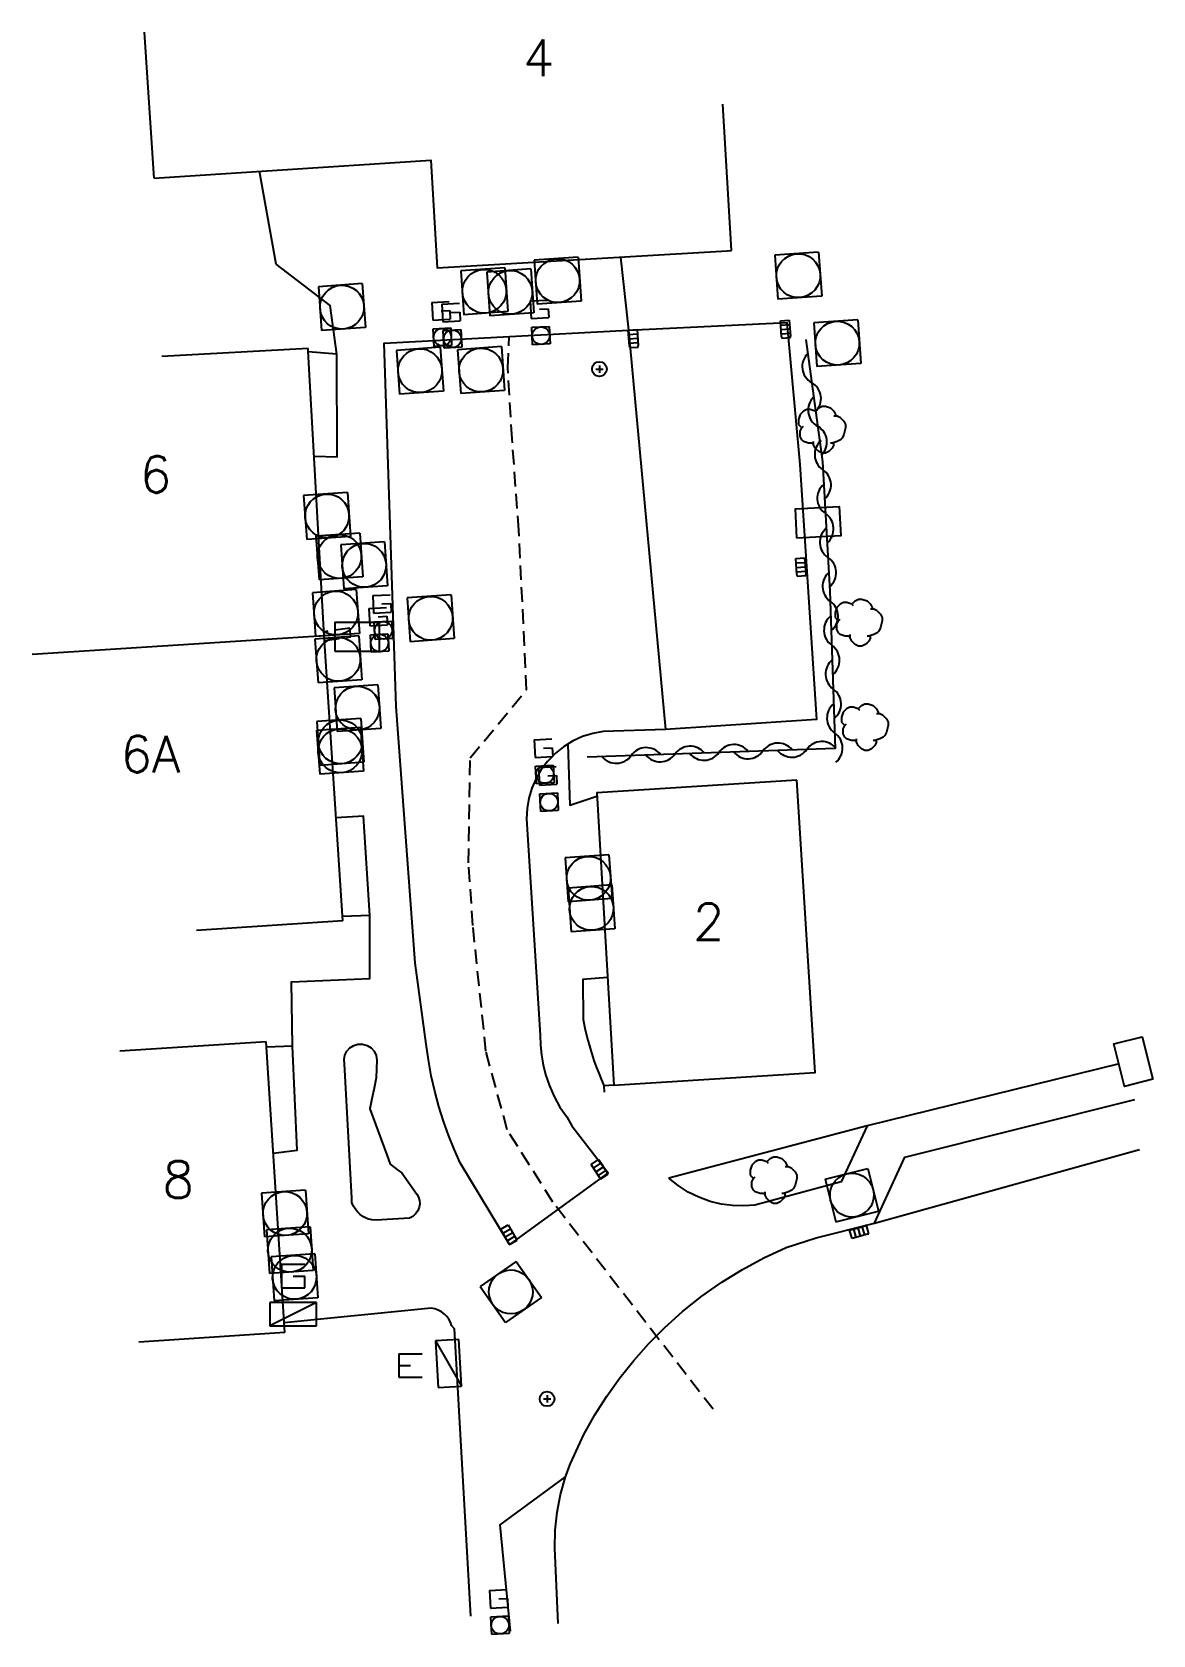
# Model space of a CAD drawing. Header units: millimetres. Extents: x 79013 to 79999, y 144303 to 145000.
# Drawn here: x 79352.3 to 79390.5, y 144303.2 to 144358 of the extents above; entities that cross this region are included whole.
import ezdxf
from ezdxf.enums import TextEntityAlignment as Align

# ---------------------------------------------------------------- set-up
doc = ezdxf.new("R2010")
doc.units = ezdxf.units.MM
doc.linetypes.add('DASHED', pattern=[0.75, 0.5, -0.25])
doc.layers.get('0').update_dxf_attribs({"linetype": 'CONTINUOUS'})
for name, color, linetype in [('W0001', 6, 'DASHED'), ('W0006', 2, 'CONTINUOUS'), ('W0008', 7, 'CONTINUOUS'), ('W0014', 7, 'CONTINUOUS'), ('W0101', 7, 'CONTINUOUS'), ('W0112', 1, 'DASHED'), ('W0300', 7, 'CONTINUOUS'), ('W0310', 3, 'CONTINUOUS'), ('W0400', 7, 'CONTINUOUS'), ('W0412', 7, 'CONTINUOUS'), ('W0420', 7, 'CONTINUOUS'), ('W0430', 7, 'CONTINUOUS'), ('W0432', 7, 'CONTINUOUS'), ('W0856', 7, 'CONTINUOUS'), ('W0991', 7, 'CONTINUOUS'), ('W1102', 7, 'CONTINUOUS'), ('W1471', 7, 'CONTINUOUS')]:
    doc.layers.add(name, color=color, linetype=linetype)
doc.styles.get("Standard").update_dxf_attribs({"font": 'romans.shx', "width": 0.85})

# ---------------------------------------------------------------- blocks, each defined once
blk = doc.blocks.new('T856')
for p, q in [((-0.125, 0), (0.125, 0)), ((0, 0.125), (0, -0.125))]:
    blk.add_line(p, q)
blk.add_ellipse((0, 0), major_axis=(-0.177, 0.177), ratio=1, start_param=3.926991, end_param=10.210176)
blk = doc.blocks.new('T412')
for p, q in [((-0.3, 1.2), (0.3, 1.2)), ((-0.3, 1.2), (-0.3, 0.6)), ((-0.3, 0.6), (0.3, 0.6)), ((0, 0.9), (0.3, 0.9)), ((0.3, 0.9), (0.3, 0.6)), ((-0.3, 0.3), (0.3, 0.3)), ((-0.3, -0.3), (-0.3, 0.3)), ((0.3, 0.3), (0.3, -0.3)), ((0.3, -0.3), (-0.3, -0.3))]:
    blk.add_line(p, q)
blk.add_ellipse((0, 0), major_axis=(0.212, 0.212), ratio=1, start_param=5.497787, end_param=11.780972)
blk = doc.blocks.new('*U12')
at = {"flags": 128}
for points in [[(-0.376, 2.122), (-0.422, 1.324)], [(0.422, 2.076), (-0.376, 2.122)], [(0.023, 2.099), (0, 1.7)], [(0.422, 2.076), (0.376, 1.278)], [(0.8, 0.8), (-0.8, 0.8)], [(-0.8, 0.8), (-0.8, 0)], [(0.8, 0.8), (-0.8, 0)], [(0.8, 0), (0.8, 0.8)], [(-0.8, 0), (0.8, 0)]]:
    blk.add_lwpolyline(points, dxfattribs=at)
blk = doc.blocks.new('T420')
for p, q in [((0.75, 0.75), (-0.75, 0.75)), ((-0.75, 0.75), (-0.75, -0.75)), ((0.75, 0.75), (0.75, -0.75)), ((0.75, -0.75), (-0.75, -0.75))]:
    blk.add_line(p, q)
blk.add_ellipse((0, 0), major_axis=(-0.53, 0.53), ratio=1, start_param=3.926991, end_param=10.210176)
blk = doc.blocks.new('T400')
for p, q in [((-0.15, 0.3), (0.15, 0.3)), ((-0.15, -0.25), (-0.15, 0.3)), ((-0.15, 0.15), (0.15, 0.15)), ((-0.15, 0), (0.15, 0)), ((0.15, 0.3), (0.15, -0.25)), ((-0.15, -0.15), (0.15, -0.15)), ((-0.15, -0.25), (-0.15, -0.3)), ((-0.15, -0.3), (0.15, -0.3)), ((0.15, -0.3), (0.15, -0.25))]:
    blk.add_line(p, q)
blk = doc.blocks.new('T1471')
at = {"color": 0, "linetype": 'Continuous', "flags": 128}
blk.add_lwpolyline([(-0.75, -0.5), (-0.75, 0.5), (0.75, 0.5), (0.75, -0.5), (-0.75, -0.5)], dxfattribs=at)
blk = doc.blocks.new('T300')
for p, q in [((-0.686, 0.629), (-0.8, 0.514)), ((-0.571, 0.686), (-0.686, 0.629)), ((-0.457, 0.686), (-0.571, 0.686)), ((-0.286, 0.629), (-0.457, 0.686)), ((-0.286, 0.629), (-0.171, 0.743)), ((-0.229, 0.571), (-0.286, 0.629)), ((-0.171, 0.743), (-0.057, 0.8)), ((-0.057, 0.8), (0.057, 0.8)), ((0.057, 0.8), (0.229, 0.743)), ((0.229, 0.743), (0.343, 0.629)), ((0.343, 0.629), (0.4, 0.514)), ((-0.8, 0.514), (-0.857, 0.343)), ((-0.857, 0.343), (-0.857, 0.171)), ((-0.857, 0.171), (-0.743, 0.057)), ((-0.8, -0.057), (-0.743, 0.057)), ((-0.743, 0.057), (-0.686, 0.114)), ((0.457, 0.457), (0.343, 0.457)), ((0.4, 0.514), (0.4, 0.457)), ((0.571, 0.4), (0.457, 0.457)), ((0.571, 0.4), (0.686, 0.286)), ((0.686, 0.286), (0.743, 0.171)), ((0.743, 0.057), (0.686, -0.171)), ((0.743, 0.171), (0.743, 0.057)), ((-0.8, -0.171), (-0.8, -0.057)), ((-0.8, -0.229), (-0.8, -0.171)), ((-0.743, -0.343), (-0.8, -0.229)), ((-0.686, -0.4), (-0.743, -0.343)), ((-0.514, -0.457), (-0.686, -0.4)), ((-0.4, -0.457), (-0.514, -0.457)), ((-0.4, -0.457), (-0.343, -0.457)), ((-0.343, -0.457), (-0.343, -0.4)), ((-0.343, -0.514), (-0.343, -0.457)), ((-0.286, -0.629), (-0.343, -0.514)), ((0.286, -0.457), (0.229, -0.457)), ((0.457, -0.4), (0.286, -0.457)), ((0.343, -0.514), (0.286, -0.629)), ((0.343, -0.514), (0.343, -0.457)), ((0.571, -0.343), (0.457, -0.4)), ((0.629, -0.286), (0.571, -0.343)), ((0.686, -0.171), (0.629, -0.286)), ((-0.171, -0.743), (-0.286, -0.629)), ((-0.057, -0.8), (-0.171, -0.743)), ((0.057, -0.8), (-0.057, -0.8)), ((0.171, -0.743), (0.057, -0.8)), ((0.229, -0.686), (0.171, -0.743)), ((0.286, -0.629), (0.229, -0.686))]:
    blk.add_line(p, q)
blk = doc.blocks.new('t432')
at = {"flags": 128}
for points in [[(-0.4, 2.1), (-0.4, 1.3)], [(-0.395, 2.1), (0.405, 2.1)], [(0, 1.7), (0.4, 1.7)], [(0.4, 1.3), (0.4, 1.7)], [(-0.4, 1.3), (0.4, 1.3)], [(0.8, 0.8), (-0.8, 0.8)], [(-0.8, 0.8), (-0.8, 0)], [(0.8, 0.8), (-0.8, 0)], [(0.8, 0), (0.8, 0.8)], [(-0.8, 0), (0.8, 0)]]:
    blk.add_lwpolyline(points, dxfattribs=at)
blk = doc.blocks.new('t310o')
at = {"color": 0, "linetype": 'Continuous'}
for centre, start, end in [((-0.5, 0.375), 216.8699, 323.1304), ((0.5, -0.375), 36.8699, 143.1303)]:
    blk.add_arc(centre, 0.625, start, end, dxfattribs=at)

msp = doc.modelspace()

# ---------------------------------------------------------------- linework, layer by layer
at = {"layer": 'W0001'}
msp.add_lwpolyline([(79375.514, 144310.929), (79370.043, 144317.999), (79368.487, 144320.474), (79367.76, 144323.153), (79367.314, 144327.447), (79367.166, 144329.583), (79367.223, 144333.17), (79369.149, 144335.501), (79368.882, 144340.943), (79368.655, 144344.062), (79368.503, 144346.488), (79368.552, 144347.559)], dxfattribs=at)
at = {"layer": 'W0006'}
for points in [[(79372.632, 144347.777), (79378.039, 144348.045), (79378.484, 144343.195), (79379.053, 144334.481), (79373.888, 144334.142)], [(79381.03, 144317.28), (79382.061, 144319.534), (79389.917, 144321.506)], [(79368.593, 144303.348), (79368.243, 144306.985), (79370.481, 144308.616)]]:
    msp.add_lwpolyline(points, dxfattribs=at)
at = {"layer": 'W0008'}
msp.add_lwpolyline([(79370.697, 144320.607), (79371.931, 144319.001), (79368.567, 144316.551), (79366.883, 144319.345), (79366.672, 144319.813), (79366.48, 144320.289), (79366.307, 144320.772), (79366.154, 144321.262), (79366.012, 144321.788), (79365.893, 144322.32), (79365.796, 144322.856), (79365.722, 144323.395), (79365.338, 144326.17), (79364.698, 144334.927), (79364.284, 144347.332), (79372.632, 144347.777), (79373.888, 144334.142), (79371.767, 144334.076), (79371.405, 144334.008), (79371.054, 144333.897), (79370.719, 144333.743), (79370.406, 144333.548), (79370.119, 144333.317), (79369.863, 144333.053), (79369.649, 144332.77), (79369.47, 144332.464), (79369.328, 144332.138), (79369.226, 144331.798), (79369.165, 144331.449), (79369.146, 144331.095), (79369.614, 144323.705), (79369.621, 144323.365), (79369.653, 144323.027), (79369.711, 144322.692), (79369.793, 144322.362), (79369.925, 144321.976), (79370.09, 144321.604), (79370.288, 144321.247), (79370.518, 144320.91)], close=True, dxfattribs=at)
msp.add_lwpolyline([(79370.226, 144303.609), (79370.114, 144306.186), (79370.126, 144306.803), (79370.192, 144307.417), (79370.31, 144308.023), (79370.481, 144308.616), (79370.534, 144308.771), (79370.591, 144308.924), (79370.652, 144309.075), (79370.716, 144309.225), (79371.101, 144310.069), (79371.476, 144310.735), (79371.887, 144311.38), (79372.331, 144312.002), (79372.809, 144312.598), (79373.318, 144313.169), (79373.857, 144313.711), (79374.477, 144314.268), (79375.129, 144314.788), (79375.811, 144315.268), (79376.52, 144315.707), (79377.253, 144316.104), (79378.009, 144316.457), (79379.038, 144316.778), (79381.03, 144317.28), (79390.077, 144319.8)], dxfattribs=at)
at = {"layer": 'W0014'}
for points in [[(79361.892, 144343.472), (79362.684, 144343.447), (79362.672, 144346.963), (79362.443, 144348.62), (79360.59, 144350.033), (79360.027, 144353.207)], [(79372.359, 144350.275), (79372.632, 144347.777)], [(79362.672, 144346.963), (79361.69, 144347.036)], [(79370.554, 144333.635), (79370.619, 144331.56), (79371.55, 144331.868)], [(79360.495, 144319.676), (79361.316, 144319.777), (79361.156, 144323.323), (79361.118, 144325.528), (79363.796, 144325.644), (79363.791, 144327.794), (79363.575, 144331.185), (79362.64, 144331.125)], [(79363.791, 144327.794), (79362.858, 144327.75)], [(79371.911, 144325.678), (79371.063, 144325.604), (79371.078, 144324.237), (79371.151, 144323.882), (79371.237, 144323.53), (79371.337, 144323.182), (79371.449, 144322.837), (79371.527, 144322.622), (79371.609, 144322.409), (79371.697, 144322.198), (79371.79, 144321.99), (79371.797, 144321.762)], [(79361.156, 144323.323), (79360.262, 144323.296)], [(79389.382, 144322.724), (79380.773, 144320.605), (79379.889, 144318.699), (79376.947, 144317.903), (79376.561, 144317.874), (79376.175, 144317.886), (79375.793, 144317.937), (79375.418, 144318.029), (79375.034, 144318.167), (79374.668, 144318.347), (79374.323, 144318.567), (79374.006, 144318.822)], [(79371.79, 144321.99), (79372.125, 144322.006)], [(79380.773, 144320.605), (79374.006, 144318.822)], [(79367.239, 144303.862), (79366.684, 144313.67), (79366.586, 144313.792), (79366.548, 144313.902), (79366.494, 144314.004), (79366.426, 144314.098), (79366.345, 144314.181), (79366.244, 144314.257), (79366.132, 144314.316), (79366.012, 144314.356), (79365.888, 144314.377), (79360.869, 144313.88)]]:
    msp.add_lwpolyline(points, dxfattribs=at)
msp.add_lwpolyline([(79363.185, 144318.132), (79362.929, 144322.725), (79362.917, 144322.876), (79362.946, 144323.025), (79363.014, 144323.16), (79363.116, 144323.273), (79363.244, 144323.354), (79363.389, 144323.397), (79363.548, 144323.399), (79363.7, 144323.356), (79363.835, 144323.272), (79363.94, 144323.154), (79364.008, 144323.011), (79364.033, 144322.855), (79364.016, 144322.252), (79363.944, 144321.893), (79363.861, 144321.53), (79363.797, 144321.187), (79364.372, 144319.621), (79364.485, 144319.304), (79364.78, 144319.066), (79364.884, 144318.998), (79365.403, 144318.272), (79365.457, 144318.17), (79365.489, 144318.059), (79365.497, 144317.944), (79365.481, 144317.83), (79365.434, 144317.709), (79365.359, 144317.602), (79365.262, 144317.515), (79365.146, 144317.455), (79364.014, 144317.389), (79363.864, 144317.4), (79363.719, 144317.437), (79363.582, 144317.499), (79363.459, 144317.584), (79363.368, 144317.671), (79363.292, 144317.769), (79363.23, 144317.878), (79363.185, 144317.995)], close=True, dxfattribs=at)
at = {"layer": 'W0101'}
for points in [[(79356.426, 144352.968), (79356.096, 144357.957)], [(79376.142, 144350.499), (79375.847, 144355.49)], [(79356.426, 144352.968), (79365.879, 144353.582), (79366.097, 144349.904), (79375.993, 144350.49), (79376.142, 144350.499)], [(79361.683, 144347.156), (79356.691, 144346.874)], [(79362.867, 144327.604), (79362.239, 144337.345), (79361.689, 144347.056), (79361.683, 144347.156)], [(79362.867, 144327.604), (79357.878, 144327.282)], [(79360.25, 144323.475), (79355.261, 144323.153)], [(79360.891, 144313.547), (79360.25, 144323.475)], [(79360.891, 144313.547), (79355.901, 144313.225)]]:
    msp.add_lwpolyline(points, dxfattribs=at)
msp.add_lwpolyline([(79378.374, 144332.407), (79371.543, 144331.981), (79372.125, 144321.994), (79378.997, 144322.423)], close=True, dxfattribs=at)
at = {"layer": 'W0112'}
for points in [[(79363.107, 144337.599), (79362.231, 144337.481)], [(79362.249, 144337.181), (79363.146, 144337.302), (79363.107, 144337.599)]]:
    msp.add_lwpolyline(points, dxfattribs=at)
at = {"layer": 'W0310'}
msp.add_lwpolyline([(79378.681, 144347.464), (79379.248, 144343.28), (79379.507, 144338.869), (79379.69, 144333.496), (79371.221, 144333.202)], dxfattribs=at)
at = {"layer": 'W1102'}
msp.add_lwpolyline([(79362.239, 144337.345), (79352.259, 144336.701)], dxfattribs=at)

# ---------------------------------------------------------------- block references
at = {"layer": 'W0300'}
for p in [(79379.293, 144344.381), (79380.544, 144337.79), (79380.755, 144334.219), (79377.638, 144318.754)]:
    msp.add_blockref('T300', p, dxfattribs=at)
at = {"layer": 'W0310'}
for p, rotation in [((79378.881, 144345.986), 277.7205356843361), ((79379.083, 144344.499), 277.7205356843361), ((79379.264, 144343.011), 273.3559532741145), ((79379.352, 144341.514), 273.3559532741145), ((79379.44, 144340.016), 273.3559532741145), ((79379.519, 144338.518), 271.9567762172594), ((79379.57, 144337.019), 271.9567762172594), ((79379.621, 144335.52), 271.9567762172594), ((79379.672, 144334.021), 271.9567762172594), ((79372.72, 144333.254), 181.9881969195278), ((79374.219, 144333.306), 181.9881969195278), ((79375.718, 144333.358), 181.9881969195278), ((79377.218, 144333.41), 181.9881969195278), ((79378.717, 144333.462), 181.9881969195278)]:
    msp.add_blockref('t310o', p, dxfattribs=dict(at, rotation=rotation))
at = {"layer": 'W0400'}
for p, rotation in [((79377.988, 144347.811), 4), ((79372.791, 144347.491), 4), ((79378.511, 144339.689), 4), ((79371.643, 144319.122), 33), ((79368.542, 144316.89), 30), ((79380.507, 144316.985), 105.9999999999999)]:
    msp.add_blockref('T400', p, dxfattribs=dict(at, rotation=rotation))
at = {"layer": 'W0412', "rotation": 3}
for p in [(79366.272, 144347.54), (79366.616, 144347.481), (79369.637, 144347.592), (79364.127, 144337.095), (79364.256, 144337.529), (79369.771, 144332.605), (79369.915, 144331.659), (79368.242, 144303.556)]:
    msp.add_blockref('T412', p, dxfattribs=at)
at = {"layer": 'W0420'}
for p, rotation in [((79370.209, 144349.469), 4), ((79378.425, 144349.639), 4), ((79367.705, 144349.106), 4), ((79368.593, 144349.067), 4), ((79362.842, 144348.565), 4), ((79379.759, 144347.334), 4), ((79365.505, 144346.393), 4), ((79367.592, 144346.414), 4), ((79362.335, 144341.432), 4), ((79362.755, 144340.05), 4), ((79363.6, 144339.748), 4), ((79362.636, 144338.117), 4), ((79365.871, 144337.939), 4), ((79362.721, 144336.535), 4), ((79363.372, 144334.87), 4), ((79362.788, 144333.718), 4), ((79362.779, 144333.411), 4), ((79371.265, 144329.062), 4), ((79371.362, 144328.031), 4), ((79380.258, 144318.243), 104), ((79360.897, 144317.612), 4), ((79361.062, 144316.363), 4), ((79361.223, 144315.435), 4), ((79368.609, 144314.935), 35)]:
    msp.add_blockref('T420', p, dxfattribs=dict(at, rotation=rotation))
at = {"layer": 'W0430', "rotation": 93.2999946805248}
msp.add_blockref('*U12', (79366.878, 144312.518), dxfattribs=at)
at = {"layer": 'W0432'}
msp.add_blockref('t432', (79361.177, 144313.778), dxfattribs=at)
at = {"layer": 'W0856'}
for p in [(79371.632, 144346.449), (79369.846, 144311.28)]:
    msp.add_blockref('T856', p, dxfattribs=at)
at = {"layer": 'W1471'}
for p, rotation in [((79379.101, 144341.213), 3), ((79389.87, 144322.802), 104)]:
    msp.add_blockref('T1471', p, dxfattribs=dict(at, rotation=rotation))
msp.add_blockref('T1471', (79363.361, 144337.308), dxfattribs=at)

# ---------------------------------------------------------------- texts
at = {"layer": 'W0991'}
for s, p in [('4', (79369.558, 144356.448)), ('6', (79356.481, 144342.228)), ('6A', (79356.303, 144332.676)), ('2', (79375.365, 144326.955)), ('8', (79357.252, 144318.147))]:
    msp.add_text(s, height=1.25, dxfattribs=at).set_placement(p, align=Align.CENTER)

doc.saveas('drawing.dxf')
